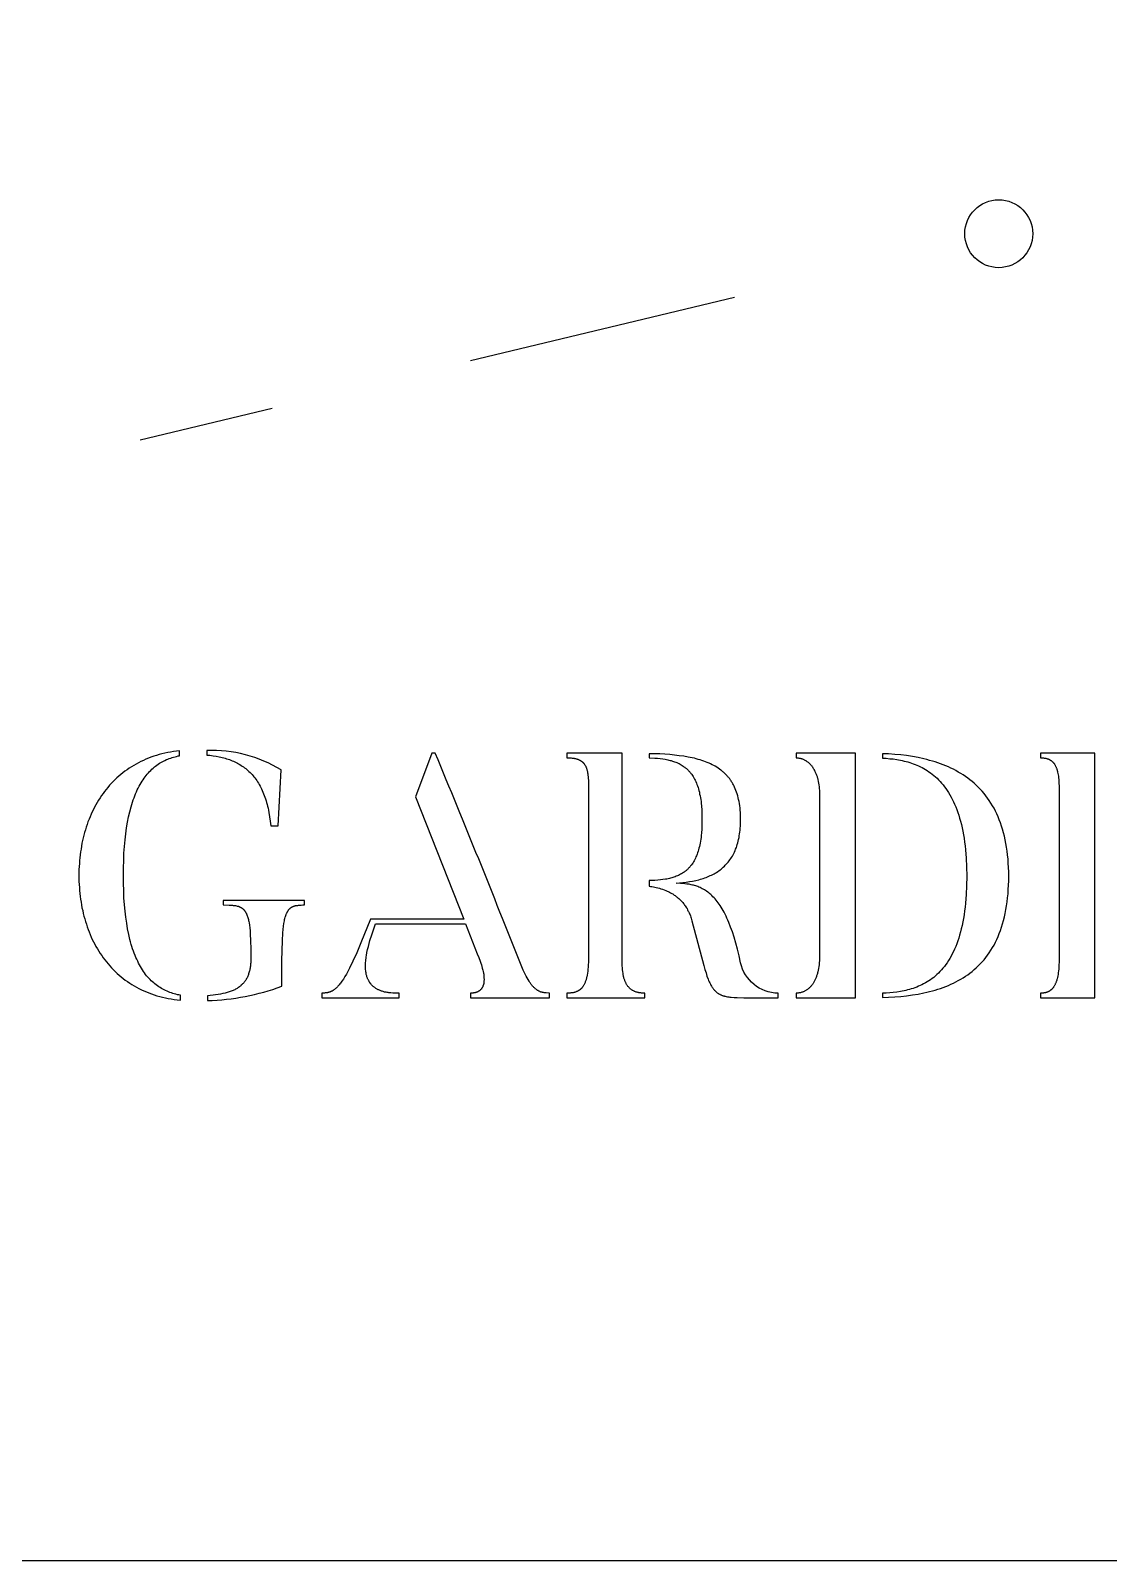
# Model space of a CAD drawing. Header units: millimetres. Extents: x 3735 to 5333, y 3252 to 4770.
# Drawn here: x 5144.1 to 5223.4, y 3251.8 to 3364.5 of the extents above; entities that cross this region are included whole.
import ezdxf

# ---------------------------------------------------------------- set-up
doc = ezdxf.new("R2010")
doc.units = ezdxf.units.MM
doc.layers.add('ext', color=18, linetype='Continuous', true_color=0x000000)
doc.layers.add('MASHARAB', color=6, linetype='Continuous', true_color=0xff00ff)

msp = doc.modelspace()

# ---------------------------------------------------------------- linework, layer by layer
at = {"layer": 'ext'}
msp.add_lwpolyline([(5333.06, 3736.8), (4465.06, 3736.8), (4465.06, 3251.8), (5333.06, 3251.8)], close=True, dxfattribs=at)
at = {"layer": 'MASHARAB'}
for p, q in [((5176.49, 3340.16), (5195.93, 3344.83)), ((5152.18, 3334.32), (5161.9, 3336.66))]:
    msp.add_line(p, q, dxfattribs=at)
for points in [[(5150.94, 3302.24), (5150.94, 3302.81), (5150.96, 3303.35), (5150.98, 3303.88), (5151.02, 3304.38), (5151.06, 3304.86), (5151.11, 3305.31), (5151.17, 3305.75), (5151.24, 3306.17), (5151.32, 3306.56), (5151.41, 3306.94), (5151.5, 3307.3), (5151.56, 3307.47), (5151.61, 3307.63), (5151.66, 3307.8), (5151.72, 3307.95), (5151.78, 3308.11), (5151.84, 3308.26), (5151.9, 3308.4), (5151.96, 3308.54), (5152.03, 3308.68), (5152.1, 3308.81), (5152.17, 3308.93), (5152.24, 3309.06), (5152.31, 3309.18), (5152.39, 3309.29), (5152.46, 3309.4), (5152.54, 3309.51), (5152.62, 3309.61), (5152.7, 3309.71), (5152.78, 3309.8), (5152.87, 3309.9), (5152.96, 3309.98), (5153.04, 3310.07), (5153.13, 3310.15), (5153.22, 3310.23), (5153.31, 3310.3), (5153.41, 3310.37), (5153.5, 3310.44), (5153.6, 3310.5), (5153.7, 3310.56), (5153.8, 3310.62), (5153.9, 3310.67), (5154, 3310.72), (5154.1, 3310.77), (5154.2, 3310.81), (5154.31, 3310.85), (5154.42, 3310.89), (5154.52, 3310.93), (5154.63, 3310.96), (5154.74, 3310.99), (5154.85, 3311.01), (5154.97, 3311.04), (5155.08, 3311.06), (5155.08, 3311.42), (5154.85, 3311.39), (5154.63, 3311.36), (5154.41, 3311.33), (5154.2, 3311.29), (5153.98, 3311.24), (5153.77, 3311.19), (5153.57, 3311.14), (5153.37, 3311.08), (5153.17, 3311.02), (5152.97, 3310.95), (5152.78, 3310.88), (5152.59, 3310.8), (5152.41, 3310.72), (5152.22, 3310.63), (5152.05, 3310.54), (5151.87, 3310.45), (5151.7, 3310.35), (5151.53, 3310.25), (5151.37, 3310.14), (5151.21, 3310.03), (5151.05, 3309.92), (5150.9, 3309.8), (5150.75, 3309.68), (5150.6, 3309.55), (5150.46, 3309.43), (5150.32, 3309.29), (5150.18, 3309.16), (5150.05, 3309.02), (5149.92, 3308.88), (5149.79, 3308.73), (5149.67, 3308.58), (5149.55, 3308.43), (5149.44, 3308.27), (5149.32, 3308.12), (5149.22, 3307.96), (5149.11, 3307.79), (5149.01, 3307.62), (5148.91, 3307.45), (5148.82, 3307.28), (5148.73, 3307.11), (5148.64, 3306.93), (5148.56, 3306.75), (5148.48, 3306.56), (5148.41, 3306.38), (5148.33, 3306.19), (5148.27, 3306), (5148.2, 3305.81), (5148.14, 3305.61), (5148.08, 3305.41), (5148.03, 3305.22), (5147.98, 3305.01), (5147.93, 3304.81), (5147.89, 3304.61), (5147.85, 3304.4), (5147.82, 3304.19), (5147.78, 3303.98), (5147.76, 3303.77), (5147.73, 3303.55), (5147.71, 3303.34), (5147.7, 3303.12), (5147.67, 3302.68), (5147.67, 3302.24), (5147.67, 3301.79), (5147.7, 3301.35), (5147.71, 3301.14), (5147.73, 3300.92), (5147.76, 3300.7), (5147.79, 3300.49), (5147.82, 3300.28), (5147.85, 3300.07), (5147.89, 3299.86), (5147.94, 3299.66), (5147.98, 3299.45), (5148.03, 3299.25), (5148.09, 3299.05), (5148.14, 3298.85), (5148.21, 3298.66), (5148.27, 3298.46), (5148.34, 3298.27), (5148.41, 3298.08), (5148.49, 3297.9), (5148.57, 3297.71), (5148.65, 3297.53), (5148.74, 3297.36), (5148.83, 3297.18), (5148.92, 3297.01), (5149.02, 3296.84), (5149.12, 3296.67), (5149.23, 3296.5), (5149.34, 3296.34), (5149.45, 3296.18), (5149.57, 3296.03), (5149.69, 3295.88), (5149.81, 3295.73), (5149.94, 3295.58), (5150.07, 3295.44), (5150.2, 3295.3), (5150.34, 3295.17), (5150.48, 3295.03), (5150.62, 3294.91), (5150.77, 3294.78), (5150.92, 3294.66), (5151.08, 3294.54), (5151.24, 3294.43), (5151.4, 3294.32), (5151.56, 3294.22), (5151.73, 3294.11), (5151.9, 3294.02), (5152.08, 3293.92), (5152.26, 3293.83), (5152.44, 3293.75), (5152.63, 3293.67), (5152.82, 3293.59), (5153.01, 3293.52), (5153.21, 3293.45), (5153.41, 3293.39), (5153.61, 3293.33), (5153.82, 3293.28), (5154.03, 3293.23), (5154.24, 3293.19), (5154.46, 3293.15), (5154.68, 3293.11), (5154.9, 3293.08), (5155.13, 3293.06), (5155.13, 3293.42), (5155.02, 3293.44), (5154.91, 3293.46), (5154.79, 3293.49), (5154.68, 3293.52), (5154.57, 3293.55), (5154.47, 3293.59), (5154.36, 3293.63), (5154.25, 3293.67), (5154.15, 3293.71), (5154.05, 3293.76), (5153.94, 3293.81), (5153.84, 3293.86), (5153.74, 3293.92), (5153.64, 3293.98), (5153.55, 3294.04), (5153.45, 3294.11), (5153.36, 3294.18), (5153.26, 3294.25), (5153.17, 3294.33), (5153.08, 3294.41), (5152.99, 3294.49), (5152.91, 3294.58), (5152.82, 3294.67), (5152.74, 3294.76), (5152.65, 3294.86), (5152.57, 3294.96), (5152.49, 3295.07), (5152.42, 3295.18), (5152.34, 3295.29), (5152.27, 3295.41), (5152.19, 3295.54), (5152.12, 3295.66), (5152.05, 3295.79), (5151.99, 3295.93), (5151.92, 3296.07), (5151.86, 3296.21), (5151.8, 3296.36), (5151.74, 3296.51), (5151.68, 3296.67), (5151.62, 3296.83), (5151.57, 3297), (5151.52, 3297.17), (5151.47, 3297.35), (5151.42, 3297.53), (5151.33, 3297.9), (5151.25, 3298.3), (5151.18, 3298.72), (5151.12, 3299.16), (5151.06, 3299.61), (5151.02, 3300.09), (5150.98, 3300.6), (5150.96, 3301.12), (5150.94, 3301.67)], [(5187.65, 3295.9), (5187.65, 3311.24), (5183.59, 3311.24), (5183.59, 3310.91), (5183.69, 3310.91), (5183.79, 3310.9), (5183.89, 3310.9), (5183.98, 3310.89), (5184.02, 3310.88), (5184.07, 3310.88), (5184.11, 3310.87), (5184.15, 3310.86), (5184.19, 3310.86), (5184.23, 3310.85), (5184.27, 3310.84), (5184.31, 3310.83), (5184.35, 3310.81), (5184.38, 3310.8), (5184.42, 3310.79), (5184.45, 3310.78), (5184.49, 3310.76), (5184.52, 3310.74), (5184.54, 3310.74), (5184.55, 3310.73), (5184.57, 3310.72), (5184.58, 3310.71), (5184.6, 3310.7), (5184.61, 3310.69), (5184.63, 3310.68), (5184.64, 3310.67), (5184.66, 3310.66), (5184.67, 3310.65), (5184.69, 3310.64), (5184.7, 3310.63), (5184.71, 3310.62), (5184.73, 3310.61), (5184.74, 3310.59), (5184.75, 3310.58), (5184.77, 3310.57), (5184.78, 3310.56), (5184.79, 3310.54), (5184.8, 3310.53), (5184.81, 3310.52), (5184.83, 3310.5), (5184.84, 3310.49), (5184.85, 3310.47), (5184.86, 3310.46), (5184.87, 3310.44), (5184.88, 3310.43), (5184.89, 3310.41), (5184.9, 3310.4), (5184.91, 3310.38), (5184.93, 3310.35), (5184.95, 3310.31), (5184.97, 3310.28), (5184.99, 3310.24), (5185, 3310.2), (5185.02, 3310.16), (5185.03, 3310.12), (5185.05, 3310.07), (5185.06, 3310.03), (5185.07, 3309.98), (5185.08, 3309.94), (5185.1, 3309.89), (5185.11, 3309.84), (5185.11, 3309.79), (5185.12, 3309.73), (5185.14, 3309.62), (5185.15, 3309.5), (5185.16, 3309.38), (5185.17, 3309.25), (5185.17, 3309.11), (5185.17, 3308.96), (5185.17, 3296.23), (5185.17, 3295.85), (5185.16, 3295.67), (5185.15, 3295.5), (5185.14, 3295.34), (5185.12, 3295.19), (5185.1, 3295.04), (5185.08, 3294.91), (5185.06, 3294.78), (5185.04, 3294.72), (5185.03, 3294.66), (5185.01, 3294.61), (5185, 3294.55), (5184.98, 3294.5), (5184.96, 3294.45), (5184.94, 3294.4), (5184.92, 3294.35), (5184.9, 3294.3), (5184.88, 3294.26), (5184.86, 3294.21), (5184.84, 3294.17), (5184.82, 3294.13), (5184.79, 3294.1), (5184.78, 3294.08), (5184.77, 3294.06), (5184.76, 3294.04), (5184.74, 3294.02), (5184.73, 3294.01), (5184.72, 3293.99), (5184.7, 3293.98), (5184.69, 3293.96), (5184.68, 3293.94), (5184.66, 3293.93), (5184.65, 3293.91), (5184.63, 3293.9), (5184.62, 3293.89), (5184.6, 3293.87), (5184.59, 3293.86), (5184.57, 3293.85), (5184.56, 3293.83), (5184.54, 3293.82), (5184.53, 3293.81), (5184.51, 3293.8), (5184.49, 3293.79), (5184.48, 3293.78), (5184.46, 3293.77), (5184.44, 3293.76), (5184.43, 3293.75), (5184.41, 3293.74), (5184.39, 3293.73), (5184.37, 3293.72), (5184.36, 3293.71), (5184.34, 3293.7), (5184.32, 3293.69), (5184.3, 3293.69), (5184.26, 3293.67), (5184.22, 3293.66), (5184.18, 3293.64), (5184.14, 3293.63), (5184.1, 3293.62), (5184.06, 3293.61), (5184.02, 3293.61), (5183.97, 3293.6), (5183.93, 3293.59), (5183.88, 3293.59), (5183.83, 3293.58), (5183.79, 3293.58), (5183.74, 3293.58), (5183.69, 3293.57), (5183.59, 3293.57), (5183.59, 3293.24), (5189.32, 3293.24), (5189.32, 3293.57), (5189.22, 3293.57), (5189.17, 3293.58), (5189.12, 3293.58), (5189.07, 3293.58), (5189.03, 3293.59), (5188.98, 3293.59), (5188.94, 3293.6), (5188.89, 3293.61), (5188.85, 3293.62), (5188.81, 3293.62), (5188.76, 3293.64), (5188.72, 3293.65), (5188.68, 3293.66), (5188.64, 3293.67), (5188.6, 3293.69), (5188.56, 3293.7), (5188.53, 3293.72), (5188.49, 3293.74), (5188.45, 3293.76), (5188.42, 3293.78), (5188.38, 3293.8), (5188.35, 3293.82), (5188.32, 3293.84), (5188.29, 3293.87), (5188.25, 3293.89), (5188.22, 3293.92), (5188.19, 3293.95), (5188.16, 3293.98), (5188.14, 3294.01), (5188.11, 3294.04), (5188.08, 3294.07), (5188.06, 3294.11), (5188.03, 3294.14), (5188.01, 3294.18), (5187.98, 3294.22), (5187.96, 3294.26), (5187.94, 3294.3), (5187.92, 3294.34), (5187.9, 3294.39), (5187.88, 3294.43), (5187.86, 3294.48), (5187.84, 3294.53), (5187.82, 3294.58), (5187.81, 3294.63), (5187.79, 3294.68), (5187.78, 3294.73), (5187.76, 3294.79), (5187.75, 3294.85), (5187.74, 3294.91), (5187.73, 3294.97), (5187.72, 3295.03), (5187.7, 3295.16), (5187.68, 3295.29), (5187.67, 3295.43), (5187.66, 3295.58), (5187.66, 3295.74)], [(5200.46, 3293.57), (5200.46, 3293.24), (5204.84, 3293.24), (5204.84, 3311.24), (5200.46, 3311.24), (5200.46, 3310.91), (5200.51, 3310.9), (5200.56, 3310.9), (5200.61, 3310.9), (5200.66, 3310.89), (5200.71, 3310.88), (5200.75, 3310.87), (5200.8, 3310.86), (5200.85, 3310.85), (5200.89, 3310.83), (5200.93, 3310.82), (5200.98, 3310.8), (5201.02, 3310.78), (5201.06, 3310.76), (5201.1, 3310.74), (5201.14, 3310.72), (5201.18, 3310.7), (5201.22, 3310.67), (5201.26, 3310.64), (5201.3, 3310.62), (5201.34, 3310.59), (5201.37, 3310.56), (5201.41, 3310.52), (5201.44, 3310.49), (5201.48, 3310.46), (5201.51, 3310.42), (5201.54, 3310.39), (5201.58, 3310.35), (5201.61, 3310.31), (5201.64, 3310.27), (5201.67, 3310.23), (5201.69, 3310.18), (5201.72, 3310.14), (5201.75, 3310.09), (5201.78, 3310.05), (5201.8, 3310), (5201.83, 3309.95), (5201.85, 3309.9), (5201.87, 3309.85), (5201.9, 3309.8), (5201.92, 3309.75), (5201.94, 3309.7), (5201.96, 3309.64), (5201.98, 3309.59), (5202, 3309.53), (5202.01, 3309.47), (5202.03, 3309.42), (5202.06, 3309.3), (5202.09, 3309.17), (5202.11, 3309.05), (5202.13, 3308.92), (5202.15, 3308.78), (5202.16, 3308.65), (5202.17, 3308.51), (5202.17, 3308.37), (5202.18, 3308.22), (5202.18, 3296.28), (5202.17, 3296.12), (5202.17, 3295.97), (5202.16, 3295.82), (5202.15, 3295.67), (5202.13, 3295.53), (5202.11, 3295.4), (5202.08, 3295.27), (5202.06, 3295.14), (5202.04, 3295.08), (5202.03, 3295.02), (5202.01, 3294.96), (5201.99, 3294.9), (5201.97, 3294.84), (5201.95, 3294.79), (5201.93, 3294.73), (5201.91, 3294.68), (5201.89, 3294.63), (5201.87, 3294.57), (5201.84, 3294.53), (5201.82, 3294.48), (5201.79, 3294.43), (5201.77, 3294.38), (5201.74, 3294.34), (5201.71, 3294.29), (5201.68, 3294.25), (5201.66, 3294.21), (5201.63, 3294.17), (5201.6, 3294.13), (5201.56, 3294.09), (5201.53, 3294.06), (5201.5, 3294.02), (5201.47, 3293.99), (5201.43, 3293.96), (5201.4, 3293.93), (5201.36, 3293.9), (5201.33, 3293.87), (5201.29, 3293.84), (5201.25, 3293.81), (5201.21, 3293.79), (5201.17, 3293.77), (5201.13, 3293.74), (5201.09, 3293.72), (5201.05, 3293.7), (5201.01, 3293.68), (5200.97, 3293.67), (5200.93, 3293.65), (5200.88, 3293.64), (5200.84, 3293.63), (5200.79, 3293.61), (5200.75, 3293.6), (5200.7, 3293.59), (5200.66, 3293.59), (5200.61, 3293.58), (5200.56, 3293.58), (5200.51, 3293.57)], [(5206.83, 3311.21), (5206.83, 3310.88), (5207.09, 3310.87), (5207.35, 3310.84), (5207.61, 3310.82), (5207.88, 3310.78), (5208.01, 3310.75), (5208.15, 3310.73), (5208.28, 3310.7), (5208.42, 3310.67), (5208.55, 3310.64), (5208.68, 3310.6), (5208.82, 3310.56), (5208.95, 3310.52), (5209.08, 3310.47), (5209.22, 3310.42), (5209.35, 3310.37), (5209.48, 3310.31), (5209.61, 3310.25), (5209.74, 3310.19), (5209.86, 3310.12), (5209.99, 3310.04), (5210.12, 3309.97), (5210.24, 3309.88), (5210.36, 3309.8), (5210.48, 3309.7), (5210.6, 3309.61), (5210.72, 3309.51), (5210.84, 3309.4), (5210.95, 3309.29), (5211.06, 3309.17), (5211.17, 3309.05), (5211.28, 3308.92), (5211.38, 3308.78), (5211.49, 3308.64), (5211.59, 3308.5), (5211.69, 3308.34), (5211.78, 3308.19), (5211.87, 3308.02), (5211.96, 3307.85), (5212.05, 3307.67), (5212.13, 3307.49), (5212.21, 3307.3), (5212.29, 3307.1), (5212.36, 3306.89), (5212.44, 3306.68), (5212.5, 3306.46), (5212.57, 3306.23), (5212.63, 3305.99), (5212.68, 3305.75), (5212.73, 3305.5), (5212.78, 3305.24), (5212.82, 3304.98), (5212.86, 3304.7), (5212.9, 3304.42), (5212.93, 3304.12), (5212.98, 3303.51), (5213.01, 3302.87), (5213.02, 3302.19), (5213.01, 3301.49), (5212.98, 3300.83), (5212.93, 3300.21), (5212.9, 3299.92), (5212.86, 3299.63), (5212.82, 3299.35), (5212.78, 3299.08), (5212.73, 3298.82), (5212.68, 3298.56), (5212.62, 3298.32), (5212.56, 3298.08), (5212.5, 3297.85), (5212.43, 3297.63), (5212.36, 3297.42), (5212.29, 3297.21), (5212.21, 3297.01), (5212.13, 3296.82), (5212.04, 3296.64), (5211.96, 3296.46), (5211.87, 3296.29), (5211.77, 3296.13), (5211.68, 3295.97), (5211.58, 3295.82), (5211.48, 3295.68), (5211.38, 3295.54), (5211.27, 3295.41), (5211.16, 3295.29), (5211.05, 3295.17), (5210.94, 3295.05), (5210.83, 3294.94), (5210.71, 3294.84), (5210.59, 3294.74), (5210.47, 3294.65), (5210.35, 3294.56), (5210.23, 3294.48), (5210.1, 3294.4), (5209.98, 3294.33), (5209.85, 3294.26), (5209.72, 3294.19), (5209.6, 3294.13), (5209.47, 3294.08), (5209.34, 3294.02), (5209.2, 3293.97), (5209.07, 3293.93), (5208.94, 3293.89), (5208.81, 3293.85), (5208.67, 3293.81), (5208.54, 3293.78), (5208.41, 3293.75), (5208.27, 3293.72), (5208.14, 3293.7), (5207.87, 3293.66), (5207.61, 3293.63), (5207.35, 3293.6), (5207.09, 3293.58), (5206.83, 3293.57), (5206.83, 3293.26), (5207.27, 3293.28), (5207.72, 3293.31), (5208.16, 3293.34), (5208.59, 3293.39), (5209.03, 3293.44), (5209.45, 3293.51), (5209.87, 3293.6), (5210.08, 3293.64), (5210.29, 3293.69), (5210.49, 3293.75), (5210.69, 3293.8), (5210.89, 3293.86), (5211.09, 3293.93), (5211.29, 3294), (5211.48, 3294.07), (5211.67, 3294.15), (5211.86, 3294.23), (5212.04, 3294.32), (5212.22, 3294.41), (5212.4, 3294.5), (5212.58, 3294.6), (5212.75, 3294.71), (5212.92, 3294.82), (5213.09, 3294.93), (5213.25, 3295.05), (5213.41, 3295.18), (5213.57, 3295.31), (5213.72, 3295.44), (5213.87, 3295.58), (5214.02, 3295.73), (5214.16, 3295.88), (5214.3, 3296.04), (5214.43, 3296.21), (5214.56, 3296.38), (5214.68, 3296.55), (5214.8, 3296.74), (5214.92, 3296.93), (5215.03, 3297.12), (5215.13, 3297.32), (5215.23, 3297.53), (5215.33, 3297.75), (5215.42, 3297.97), (5215.51, 3298.2), (5215.59, 3298.44), (5215.66, 3298.68), (5215.73, 3298.93), (5215.8, 3299.19), (5215.85, 3299.45), (5215.91, 3299.73), (5215.95, 3300.01), (5216, 3300.29), (5216.03, 3300.59), (5216.06, 3300.89), (5216.08, 3301.2), (5216.1, 3301.52), (5216.11, 3301.85), (5216.11, 3302.19), (5216.11, 3302.52), (5216.1, 3302.84), (5216.08, 3303.15), (5216.06, 3303.45), (5216.03, 3303.75), (5216, 3304.04), (5215.95, 3304.33), (5215.91, 3304.6), (5215.85, 3304.87), (5215.8, 3305.13), (5215.73, 3305.39), (5215.66, 3305.64), (5215.59, 3305.88), (5215.51, 3306.11), (5215.42, 3306.34), (5215.33, 3306.56), (5215.23, 3306.78), (5215.13, 3306.98), (5215.03, 3307.19), (5214.92, 3307.38), (5214.8, 3307.57), (5214.68, 3307.76), (5214.56, 3307.94), (5214.43, 3308.11), (5214.3, 3308.28), (5214.16, 3308.44), (5214.02, 3308.59), (5213.87, 3308.74), (5213.72, 3308.89), (5213.57, 3309.03), (5213.41, 3309.16), (5213.25, 3309.29), (5213.09, 3309.41), (5212.92, 3309.53), (5212.75, 3309.65), (5212.58, 3309.76), (5212.4, 3309.86), (5212.22, 3309.96), (5212.04, 3310.06), (5211.86, 3310.15), (5211.67, 3310.23), (5211.48, 3310.32), (5211.29, 3310.39), (5211.09, 3310.47), (5210.89, 3310.54), (5210.69, 3310.6), (5210.49, 3310.67), (5210.29, 3310.72), (5210.08, 3310.78), (5209.87, 3310.83), (5209.45, 3310.92), (5209.03, 3311), (5208.59, 3311.07), (5208.16, 3311.12), (5207.72, 3311.16), (5207.27, 3311.19)], [(5218.46, 3293.57), (5218.46, 3293.24), (5222.45, 3293.24), (5222.45, 3311.24), (5218.46, 3311.24), (5218.46, 3310.91), (5218.52, 3310.91), (5218.57, 3310.9), (5218.62, 3310.9), (5218.66, 3310.9), (5218.71, 3310.89), (5218.76, 3310.89), (5218.8, 3310.88), (5218.84, 3310.87), (5218.89, 3310.86), (5218.93, 3310.85), (5218.95, 3310.84), (5218.97, 3310.83), (5218.99, 3310.83), (5219.01, 3310.82), (5219.03, 3310.81), (5219.04, 3310.81), (5219.06, 3310.8), (5219.08, 3310.79), (5219.1, 3310.78), (5219.12, 3310.77), (5219.13, 3310.76), (5219.15, 3310.75), (5219.17, 3310.74), (5219.18, 3310.73), (5219.2, 3310.72), (5219.22, 3310.71), (5219.23, 3310.7), (5219.25, 3310.69), (5219.26, 3310.68), (5219.28, 3310.67), (5219.29, 3310.66), (5219.31, 3310.64), (5219.32, 3310.63), (5219.33, 3310.62), (5219.35, 3310.61), (5219.36, 3310.59), (5219.37, 3310.58), (5219.39, 3310.56), (5219.4, 3310.55), (5219.41, 3310.54), (5219.42, 3310.52), (5219.44, 3310.51), (5219.45, 3310.49), (5219.46, 3310.47), (5219.47, 3310.46), (5219.48, 3310.44), (5219.5, 3310.41), (5219.52, 3310.37), (5219.54, 3310.34), (5219.56, 3310.3), (5219.58, 3310.26), (5219.6, 3310.22), (5219.61, 3310.18), (5219.63, 3310.14), (5219.65, 3310.1), (5219.66, 3310.05), (5219.67, 3310.01), (5219.69, 3309.96), (5219.7, 3309.91), (5219.71, 3309.86), (5219.73, 3309.76), (5219.75, 3309.66), (5219.77, 3309.55), (5219.78, 3309.43), (5219.79, 3309.31), (5219.8, 3309.19), (5219.81, 3309.06), (5219.82, 3308.79), (5219.82, 3308.5), (5219.82, 3296.23), (5219.82, 3295.91), (5219.8, 3295.62), (5219.8, 3295.48), (5219.79, 3295.34), (5219.77, 3295.21), (5219.76, 3295.08), (5219.74, 3294.96), (5219.72, 3294.84), (5219.7, 3294.73), (5219.67, 3294.63), (5219.66, 3294.57), (5219.65, 3294.52), (5219.63, 3294.47), (5219.61, 3294.43), (5219.6, 3294.38), (5219.58, 3294.34), (5219.56, 3294.29), (5219.54, 3294.25), (5219.52, 3294.21), (5219.5, 3294.17), (5219.48, 3294.13), (5219.46, 3294.09), (5219.44, 3294.06), (5219.41, 3294.02), (5219.4, 3294), (5219.39, 3293.99), (5219.38, 3293.97), (5219.36, 3293.95), (5219.35, 3293.94), (5219.34, 3293.92), (5219.32, 3293.91), (5219.31, 3293.89), (5219.3, 3293.88), (5219.28, 3293.87), (5219.27, 3293.85), (5219.25, 3293.84), (5219.24, 3293.83), (5219.22, 3293.81), (5219.21, 3293.8), (5219.19, 3293.79), (5219.18, 3293.78), (5219.16, 3293.76), (5219.14, 3293.75), (5219.13, 3293.74), (5219.11, 3293.73), (5219.09, 3293.72), (5219.08, 3293.71), (5219.06, 3293.7), (5219.04, 3293.69), (5219.02, 3293.68), (5219.01, 3293.68), (5218.99, 3293.67), (5218.97, 3293.66), (5218.95, 3293.65), (5218.93, 3293.65), (5218.91, 3293.64), (5218.89, 3293.63), (5218.87, 3293.63), (5218.85, 3293.62), (5218.83, 3293.61), (5218.81, 3293.61), (5218.79, 3293.6), (5218.74, 3293.6), (5218.7, 3293.59), (5218.66, 3293.58), (5218.61, 3293.58), (5218.56, 3293.57), (5218.51, 3293.57)]]:
    msp.add_lwpolyline(points, close=True, dxfattribs=at)
for points in [[(5161.78, 3305.9), (5162.34, 3305.9), (5162.55, 3310.01, 0.149294), (5157.07, 3311.44), (5157.07, 3311.11), (5157.31, 3311.09), (5157.54, 3311.06), (5157.77, 3311.02), (5158, 3310.98), (5158.11, 3310.95), (5158.22, 3310.92), (5158.32, 3310.9), (5158.43, 3310.87), (5158.53, 3310.83), (5158.64, 3310.8), (5158.74, 3310.77), (5158.84, 3310.73), (5158.94, 3310.69), (5159.04, 3310.65), (5159.14, 3310.6), (5159.23, 3310.56), (5159.33, 3310.51), (5159.42, 3310.46), (5159.51, 3310.41), (5159.6, 3310.35), (5159.69, 3310.29), (5159.77, 3310.23), (5159.86, 3310.17), (5159.94, 3310.11), (5160.02, 3310.04), (5160.1, 3309.97), (5160.18, 3309.9), (5160.26, 3309.83), (5160.34, 3309.75), (5160.41, 3309.67), (5160.48, 3309.59), (5160.55, 3309.5), (5160.62, 3309.42), (5160.69, 3309.33), (5160.75, 3309.23), (5160.82, 3309.14), (5160.88, 3309.04), (5160.94, 3308.94), (5161, 3308.83), (5161.06, 3308.72), (5161.11, 3308.61), (5161.16, 3308.5), (5161.21, 3308.38), (5161.26, 3308.26), (5161.31, 3308.14), (5161.36, 3308.01), (5161.4, 3307.89), (5161.44, 3307.75), (5161.48, 3307.62), (5161.52, 3307.48), (5161.55, 3307.34), (5161.59, 3307.19), (5161.62, 3307.04), (5161.65, 3306.89), (5161.7, 3306.57), (5161.74, 3306.24)], [(5180.21, 3295.64, 0.004811), (5173.9, 3311.24), (5173.64, 3311.24), (5172.44, 3308.04), (5175.99, 3299.02), (5169.12, 3299.02), (5168.42, 3297.27), (5168.12, 3296.55), (5167.84, 3295.94), (5167.58, 3295.41), (5167.46, 3295.18), (5167.35, 3294.98), (5167.23, 3294.79), (5167.13, 3294.61), (5167.02, 3294.46), (5166.97, 3294.39), (5166.92, 3294.32), (5166.88, 3294.26), (5166.83, 3294.2), (5166.78, 3294.14), (5166.73, 3294.09), (5166.69, 3294.04), (5166.64, 3293.99), (5166.6, 3293.95), (5166.55, 3293.91), (5166.51, 3293.87), (5166.47, 3293.84), (5166.44, 3293.82), (5166.42, 3293.81), (5166.4, 3293.79), (5166.38, 3293.78), (5166.36, 3293.77), (5166.34, 3293.75), (5166.32, 3293.74), (5166.3, 3293.73), (5166.27, 3293.72), (5166.25, 3293.71), (5166.23, 3293.7), (5166.21, 3293.69), (5166.19, 3293.68), (5166.17, 3293.67), (5166.15, 3293.66), (5166.13, 3293.66), (5166.11, 3293.65), (5166.09, 3293.64), (5166.07, 3293.64), (5166.05, 3293.63), (5166, 3293.62), (5165.96, 3293.61), (5165.92, 3293.6), (5165.88, 3293.6), (5165.84, 3293.59), (5165.8, 3293.59), (5165.75, 3293.58), (5165.71, 3293.58), (5165.63, 3293.57), (5165.54, 3293.57), (5165.54, 3293.24), (5171.24, 3293.24), (5171.24, 3293.57), (5171.08, 3293.57), (5170.92, 3293.57), (5170.77, 3293.58), (5170.63, 3293.59), (5170.56, 3293.6), (5170.49, 3293.61), (5170.42, 3293.62), (5170.36, 3293.63), (5170.29, 3293.64), (5170.23, 3293.65), (5170.17, 3293.66), (5170.11, 3293.68), (5170.06, 3293.69), (5170, 3293.71), (5169.95, 3293.73), (5169.89, 3293.75), (5169.84, 3293.77), (5169.79, 3293.79), (5169.74, 3293.81), (5169.7, 3293.83), (5169.65, 3293.85), (5169.61, 3293.88), (5169.56, 3293.9), (5169.52, 3293.93), (5169.48, 3293.96), (5169.44, 3293.98), (5169.4, 3294.01), (5169.37, 3294.04), (5169.33, 3294.07), (5169.3, 3294.1), (5169.26, 3294.13), (5169.23, 3294.16), (5169.2, 3294.2), (5169.17, 3294.23), (5169.14, 3294.27), (5169.12, 3294.3), (5169.09, 3294.34), (5169.07, 3294.37), (5169.04, 3294.41), (5169.02, 3294.45), (5169, 3294.49), (5168.98, 3294.53), (5168.96, 3294.57), (5168.94, 3294.61), (5168.92, 3294.65), (5168.9, 3294.69), (5168.89, 3294.73), (5168.87, 3294.77), (5168.86, 3294.82), (5168.85, 3294.86), (5168.84, 3294.9), (5168.82, 3294.95), (5168.81, 3294.99), (5168.81, 3295.04), (5168.8, 3295.09), (5168.79, 3295.13), (5168.78, 3295.18), (5168.78, 3295.23), (5168.77, 3295.32), (5168.76, 3295.42), (5168.76, 3295.52), (5168.76, 3295.62), (5168.76, 3295.72), (5168.77, 3295.83), (5168.78, 3295.93), (5168.79, 3296.04), (5168.8, 3296.14), (5168.81, 3296.25), (5168.83, 3296.36), (5168.87, 3296.57), (5168.92, 3296.79), (5168.97, 3297.01), (5169.03, 3297.23), (5169.09, 3297.45), (5169.22, 3297.87), (5169.5, 3298.69), (5176.12, 3298.69), (5176.99, 3296.46), (5177.1, 3296.19), (5177.2, 3295.93), (5177.25, 3295.79), (5177.29, 3295.66), (5177.33, 3295.53), (5177.36, 3295.41), (5177.4, 3295.28), (5177.42, 3295.16), (5177.45, 3295.04), (5177.46, 3294.98), (5177.46, 3294.92), (5177.47, 3294.86), (5177.48, 3294.8), (5177.48, 3294.75), (5177.48, 3294.69), (5177.49, 3294.64), (5177.49, 3294.58), (5177.49, 3294.53), (5177.48, 3294.48), (5177.48, 3294.43), (5177.48, 3294.38), (5177.47, 3294.33), (5177.46, 3294.31), (5177.46, 3294.28), (5177.46, 3294.26), (5177.45, 3294.24), (5177.44, 3294.22), (5177.44, 3294.19), (5177.43, 3294.17), (5177.43, 3294.15), (5177.42, 3294.13), (5177.41, 3294.11), (5177.4, 3294.09), (5177.39, 3294.07), (5177.39, 3294.05), (5177.38, 3294.03), (5177.37, 3294.01), (5177.36, 3293.99), (5177.35, 3293.97), (5177.33, 3293.95), (5177.32, 3293.94), (5177.31, 3293.92), (5177.3, 3293.9), (5177.29, 3293.88), (5177.27, 3293.87), (5177.26, 3293.85), (5177.24, 3293.84), (5177.23, 3293.82), (5177.21, 3293.81), (5177.2, 3293.79), (5177.18, 3293.78), (5177.17, 3293.77), (5177.15, 3293.75), (5177.13, 3293.74), (5177.11, 3293.73), (5177.09, 3293.72), (5177.07, 3293.7), (5177.05, 3293.69), (5177.03, 3293.68), (5177.01, 3293.67), (5176.99, 3293.66), (5176.97, 3293.65), (5176.95, 3293.65), (5176.92, 3293.64), (5176.9, 3293.63), (5176.88, 3293.62), (5176.85, 3293.62), (5176.83, 3293.61), (5176.8, 3293.6), (5176.77, 3293.6), (5176.75, 3293.59), (5176.72, 3293.59), (5176.69, 3293.58), (5176.66, 3293.58), (5176.63, 3293.58), (5176.61, 3293.58), (5176.57, 3293.57), (5176.54, 3293.57), (5176.48, 3293.57), (5176.48, 3293.24), (5182.31, 3293.24), (5182.31, 3293.57), (5182.05, 3293.59), (5181.99, 3293.6), (5181.92, 3293.61), (5181.86, 3293.62), (5181.83, 3293.62), (5181.8, 3293.63), (5181.77, 3293.64), (5181.74, 3293.64), (5181.71, 3293.65), (5181.68, 3293.66), (5181.65, 3293.67), (5181.62, 3293.68), (5181.59, 3293.7), (5181.55, 3293.71), (5181.52, 3293.72), (5181.49, 3293.74), (5181.46, 3293.76), (5181.43, 3293.77), (5181.4, 3293.79), (5181.37, 3293.81), (5181.34, 3293.84), (5181.31, 3293.86), (5181.28, 3293.88), (5181.25, 3293.91), (5181.22, 3293.94), (5181.19, 3293.97), (5181.15, 3294), (5181.12, 3294.03), (5181.09, 3294.07), (5181.06, 3294.1), (5181.03, 3294.14), (5180.99, 3294.18), (5180.96, 3294.22), (5180.93, 3294.27), (5180.9, 3294.31), (5180.86, 3294.36), (5180.8, 3294.46), (5180.73, 3294.58), (5180.66, 3294.7), (5180.59, 3294.83), (5180.52, 3294.97), (5180.44, 3295.12), (5180.37, 3295.28)], [(5196.37, 3295.82), (5196.26, 3296.33), (5196.14, 3296.81), (5196.02, 3297.26), (5195.9, 3297.69), (5195.77, 3298.08), (5195.64, 3298.44), (5195.51, 3298.78), (5195.44, 3298.94), (5195.37, 3299.1), (5195.3, 3299.25), (5195.23, 3299.39), (5195.16, 3299.53), (5195.09, 3299.66), (5195.02, 3299.78), (5194.94, 3299.9), (5194.87, 3300.02), (5194.8, 3300.13), (5194.72, 3300.23), (5194.65, 3300.33), (5194.57, 3300.42), (5194.49, 3300.51), (5194.42, 3300.6), (5194.34, 3300.68), (5194.26, 3300.76), (5194.19, 3300.83), (5194.11, 3300.9), (5194.03, 3300.96), (5193.95, 3301.02), (5193.87, 3301.08), (5193.79, 3301.13), (5193.71, 3301.18), (5193.63, 3301.23), (5193.55, 3301.27), (5193.47, 3301.31), (5193.39, 3301.35), (5193.31, 3301.39), (5193.23, 3301.42), (5193.15, 3301.45), (5193.07, 3301.47), (5192.99, 3301.5), (5192.91, 3301.52), (5192.83, 3301.54), (5192.74, 3301.56), (5192.66, 3301.58), (5192.58, 3301.59), (5192.5, 3301.6), (5192.42, 3301.61), (5192.26, 3301.63), (5192.1, 3301.65), (5191.94, 3301.66), (5191.62, 3301.68), (5191.87, 3301.7), (5192.12, 3301.72), (5192.37, 3301.75), (5192.61, 3301.79), (5192.84, 3301.83), (5193.07, 3301.88), (5193.3, 3301.93), (5193.41, 3301.96), (5193.51, 3301.99), (5193.62, 3302.03), (5193.73, 3302.06), (5193.83, 3302.1), (5193.93, 3302.14), (5194.03, 3302.18), (5194.13, 3302.23), (5194.23, 3302.27), (5194.32, 3302.32), (5194.42, 3302.37), (5194.51, 3302.42), (5194.6, 3302.47), (5194.69, 3302.53), (5194.77, 3302.59), (5194.86, 3302.65), (5194.94, 3302.71), (5195.02, 3302.78), (5195.1, 3302.85), (5195.18, 3302.92), (5195.25, 3302.99), (5195.32, 3303.07), (5195.39, 3303.14), (5195.46, 3303.23), (5195.53, 3303.31), (5195.59, 3303.39), (5195.65, 3303.48), (5195.71, 3303.57), (5195.77, 3303.67), (5195.82, 3303.77), (5195.87, 3303.87), (5195.92, 3303.97), (5195.97, 3304.07), (5196.01, 3304.18), (5196.06, 3304.29), (5196.1, 3304.41), (5196.13, 3304.53), (5196.17, 3304.65), (5196.2, 3304.77), (5196.23, 3304.9), (5196.26, 3305.03), (5196.28, 3305.16), (5196.3, 3305.3), (5196.32, 3305.44), (5196.34, 3305.58), (5196.35, 3305.73), (5196.36, 3305.88), (5196.37, 3306.04), (5196.37, 3306.19), (5196.37, 3306.36), (5196.37, 3306.54), (5196.37, 3306.71), (5196.36, 3306.89), (5196.34, 3307.05), (5196.33, 3307.22), (5196.31, 3307.38), (5196.29, 3307.53), (5196.26, 3307.68), (5196.23, 3307.83), (5196.2, 3307.97), (5196.16, 3308.11), (5196.12, 3308.25), (5196.08, 3308.38), (5196.03, 3308.51), (5195.98, 3308.63), (5195.93, 3308.75), (5195.9, 3308.81), (5195.87, 3308.87), (5195.84, 3308.92), (5195.81, 3308.98), (5195.78, 3309.04), (5195.75, 3309.09), (5195.71, 3309.14), (5195.68, 3309.2), (5195.64, 3309.25), (5195.61, 3309.3), (5195.57, 3309.35), (5195.53, 3309.4), (5195.5, 3309.45), (5195.46, 3309.49), (5195.42, 3309.54), (5195.38, 3309.59), (5195.34, 3309.63), (5195.29, 3309.67), (5195.25, 3309.72), (5195.21, 3309.76), (5195.16, 3309.8), (5195.12, 3309.84), (5195.07, 3309.88), (5195.02, 3309.92), (5194.98, 3309.96), (5194.93, 3310), (5194.83, 3310.07), (5194.73, 3310.15), (5194.62, 3310.21), (5194.51, 3310.28), (5194.4, 3310.34), (5194.29, 3310.4), (5194.17, 3310.46), (5194.05, 3310.51), (5193.92, 3310.57), (5193.79, 3310.62), (5193.66, 3310.66), (5193.53, 3310.71), (5193.39, 3310.75), (5193.25, 3310.79), (5193.11, 3310.83), (5192.97, 3310.87), (5192.82, 3310.9), (5192.51, 3310.96), (5192.19, 3311.02), (5191.86, 3311.06), (5191.52, 3311.1), (5191.17, 3311.14), (5190.43, 3311.19), (5189.65, 3311.21), (5189.65, 3310.91), (5190.05, 3310.89), (5190.25, 3310.87), (5190.45, 3310.85), (5190.64, 3310.83), (5190.82, 3310.8), (5190.91, 3310.78), (5191.01, 3310.76), (5191.09, 3310.74), (5191.18, 3310.72), (5191.27, 3310.7), (5191.36, 3310.67), (5191.44, 3310.64), (5191.52, 3310.62), (5191.61, 3310.58), (5191.69, 3310.55), (5191.77, 3310.52), (5191.84, 3310.48), (5191.92, 3310.44), (5192, 3310.4), (5192.07, 3310.35), (5192.14, 3310.3), (5192.21, 3310.25), (5192.25, 3310.23), (5192.28, 3310.2), (5192.32, 3310.17), (5192.35, 3310.15), (5192.38, 3310.12), (5192.42, 3310.09), (5192.45, 3310.06), (5192.48, 3310.03), (5192.51, 3310), (5192.54, 3309.96), (5192.57, 3309.93), (5192.6, 3309.9), (5192.63, 3309.86), (5192.66, 3309.83), (5192.69, 3309.79), (5192.72, 3309.76), (5192.75, 3309.72), (5192.78, 3309.68), (5192.83, 3309.6), (5192.88, 3309.52), (5192.94, 3309.43), (5192.98, 3309.34), (5193.03, 3309.25), (5193.08, 3309.15), (5193.12, 3309.05), (5193.16, 3308.95), (5193.2, 3308.84), (5193.24, 3308.73), (5193.27, 3308.61), (5193.3, 3308.49), (5193.34, 3308.37), (5193.36, 3308.24), (5193.39, 3308.11), (5193.42, 3307.97), (5193.44, 3307.83), (5193.46, 3307.69), (5193.48, 3307.54), (5193.49, 3307.38), (5193.51, 3307.06), (5193.53, 3306.72), (5193.53, 3306.36), (5193.53, 3306), (5193.52, 3305.67), (5193.49, 3305.35), (5193.48, 3305.2), (5193.46, 3305.05), (5193.44, 3304.91), (5193.42, 3304.77), (5193.4, 3304.63), (5193.37, 3304.5), (5193.34, 3304.38), (5193.31, 3304.26), (5193.28, 3304.14), (5193.25, 3304.02), (5193.21, 3303.91), (5193.17, 3303.81), (5193.13, 3303.7), (5193.09, 3303.61), (5193.05, 3303.51), (5193, 3303.42), (5192.95, 3303.33), (5192.9, 3303.24), (5192.85, 3303.16), (5192.8, 3303.08), (5192.77, 3303.05), (5192.75, 3303.01), (5192.72, 3302.97), (5192.69, 3302.94), (5192.66, 3302.9), (5192.63, 3302.87), (5192.6, 3302.83), (5192.57, 3302.8), (5192.54, 3302.77), (5192.51, 3302.74), (5192.48, 3302.71), (5192.44, 3302.68), (5192.41, 3302.65), (5192.38, 3302.62), (5192.35, 3302.59), (5192.31, 3302.56), (5192.28, 3302.54), (5192.24, 3302.51), (5192.21, 3302.49), (5192.17, 3302.46), (5192.1, 3302.42), (5192.03, 3302.37), (5191.95, 3302.33), (5191.88, 3302.29), (5191.8, 3302.25), (5191.72, 3302.22), (5191.64, 3302.18), (5191.56, 3302.15), (5191.47, 3302.12), (5191.39, 3302.09), (5191.3, 3302.07), (5191.22, 3302.04), (5191.13, 3302.02), (5191.04, 3302), (5190.94, 3301.98), (5190.85, 3301.97), (5190.66, 3301.94), (5190.47, 3301.91), (5190.27, 3301.89), (5190.07, 3301.88), (5189.65, 3301.86), (5189.65, 3301.45), (5189.75, 3301.43), (5189.85, 3301.42), (5189.96, 3301.4), (5190.06, 3301.38), (5190.17, 3301.36), (5190.29, 3301.33), (5190.4, 3301.3), (5190.51, 3301.27), (5190.63, 3301.23), (5190.74, 3301.19), (5190.86, 3301.14), (5190.98, 3301.09), (5191.04, 3301.06), (5191.09, 3301.03), (5191.15, 3301.01), (5191.21, 3300.97), (5191.26, 3300.94), (5191.32, 3300.91), (5191.38, 3300.88), (5191.43, 3300.84), (5191.49, 3300.8), (5191.55, 3300.76), (5191.6, 3300.72), (5191.66, 3300.68), (5191.71, 3300.64), (5191.76, 3300.59), (5191.82, 3300.55), (5191.87, 3300.5), (5191.92, 3300.45), (5191.97, 3300.4), (5192.02, 3300.35), (5192.07, 3300.29), (5192.12, 3300.24), (5192.16, 3300.18), (5192.21, 3300.12), (5192.25, 3300.06), (5192.3, 3300), (5192.34, 3299.93), (5192.38, 3299.86), (5192.43, 3299.8), (5192.47, 3299.72), (5192.5, 3299.65), (5192.54, 3299.58), (5192.58, 3299.5), (5192.61, 3299.42), (5192.65, 3299.34), (5192.68, 3299.26), (5192.71, 3299.17), (5192.74, 3299.09), (5192.77, 3299), (5192.79, 3298.91), (5193.66, 3295.6), (5193.75, 3295.32), (5193.83, 3295.06), (5193.9, 3294.83), (5193.98, 3294.61), (5194.02, 3294.51), (5194.06, 3294.42), (5194.11, 3294.33), (5194.15, 3294.24), (5194.19, 3294.16), (5194.23, 3294.09), (5194.26, 3294.05), (5194.28, 3294.01), (5194.3, 3293.98), (5194.32, 3293.95), (5194.35, 3293.91), (5194.37, 3293.88), (5194.4, 3293.85), (5194.42, 3293.82), (5194.44, 3293.79), (5194.47, 3293.77), (5194.5, 3293.74), (5194.52, 3293.71), (5194.55, 3293.69), (5194.58, 3293.67), (5194.6, 3293.64), (5194.63, 3293.62), (5194.66, 3293.6), (5194.69, 3293.58), (5194.72, 3293.56), (5194.75, 3293.54), (5194.78, 3293.52), (5194.81, 3293.5), (5194.84, 3293.49), (5194.88, 3293.47), (5194.91, 3293.46), (5194.94, 3293.44), (5194.98, 3293.43), (5195.01, 3293.41), (5195.05, 3293.4), (5195.09, 3293.39), (5195.12, 3293.38), (5195.16, 3293.37), (5195.2, 3293.36), (5195.24, 3293.35), (5195.32, 3293.33), (5195.41, 3293.31), (5195.5, 3293.3), (5195.59, 3293.29), (5195.69, 3293.28), (5195.89, 3293.26), (5196.12, 3293.25), (5196.61, 3293.24), (5197.19, 3293.24), (5199.13, 3293.24), (5199.13, 3293.57, -0.345161)], [(5164.28, 3300.07), (5164.28, 3300.4), (5158.28, 3300.4), (5158.28, 3300.07), (5158.72, 3300.06), (5158.85, 3300.06), (5158.97, 3300.05), (5159.03, 3300.04), (5159.09, 3300.03), (5159.15, 3300.03), (5159.2, 3300.02), (5159.26, 3300.01), (5159.31, 3299.99), (5159.33, 3299.99), (5159.36, 3299.98), (5159.38, 3299.97), (5159.41, 3299.97), (5159.43, 3299.96), (5159.45, 3299.95), (5159.48, 3299.94), (5159.5, 3299.93), (5159.52, 3299.92), (5159.54, 3299.91), (5159.56, 3299.9), (5159.58, 3299.89), (5159.6, 3299.88), (5159.63, 3299.87), (5159.65, 3299.85), (5159.66, 3299.84), (5159.68, 3299.83), (5159.7, 3299.81), (5159.72, 3299.8), (5159.74, 3299.78), (5159.76, 3299.77), (5159.77, 3299.75), (5159.79, 3299.73), (5159.81, 3299.71), (5159.83, 3299.7), (5159.84, 3299.68), (5159.86, 3299.66), (5159.87, 3299.64), (5159.89, 3299.62), (5159.9, 3299.59), (5159.92, 3299.57), (5159.93, 3299.55), (5159.95, 3299.52), (5159.96, 3299.5), (5159.97, 3299.47), (5159.99, 3299.45), (5160, 3299.42), (5160.01, 3299.4), (5160.02, 3299.37), (5160.03, 3299.34), (5160.06, 3299.28), (5160.08, 3299.21), (5160.1, 3299.15), (5160.12, 3299.08), (5160.14, 3299), (5160.16, 3298.93), (5160.17, 3298.85), (5160.19, 3298.76), (5160.21, 3298.58), (5160.24, 3298.38), (5160.26, 3298.17), (5160.28, 3297.94), (5160.3, 3297.42), (5160.32, 3296.83), (5160.32, 3296.15), (5160.32, 3295.98), (5160.31, 3295.81), (5160.3, 3295.73), (5160.3, 3295.65), (5160.29, 3295.57), (5160.28, 3295.5), (5160.27, 3295.42), (5160.25, 3295.35), (5160.24, 3295.28), (5160.22, 3295.21), (5160.2, 3295.14), (5160.18, 3295.07), (5160.16, 3295.01), (5160.14, 3294.95), (5160.12, 3294.88), (5160.09, 3294.82), (5160.07, 3294.76), (5160.04, 3294.71), (5160.01, 3294.65), (5159.98, 3294.59), (5159.94, 3294.54), (5159.91, 3294.49), (5159.87, 3294.44), (5159.84, 3294.39), (5159.8, 3294.34), (5159.76, 3294.29), (5159.71, 3294.25), (5159.67, 3294.21), (5159.62, 3294.16), (5159.58, 3294.12), (5159.53, 3294.08), (5159.48, 3294.04), (5159.42, 3294), (5159.37, 3293.97), (5159.31, 3293.93), (5159.26, 3293.9), (5159.2, 3293.87), (5159.14, 3293.83), (5159.07, 3293.8), (5159.01, 3293.78), (5158.94, 3293.75), (5158.87, 3293.72), (5158.81, 3293.69), (5158.73, 3293.67), (5158.66, 3293.65), (5158.58, 3293.62), (5158.51, 3293.6), (5158.43, 3293.58), (5158.27, 3293.54), (5158.09, 3293.51), (5157.92, 3293.48), (5157.73, 3293.45), (5157.54, 3293.43), (5157.33, 3293.41), (5157.13, 3293.39), (5157.13, 3293.03, 0.080354), (5162.6, 3294.08), (5162.61, 3295.99), (5162.65, 3297.44), (5162.68, 3298.02), (5162.71, 3298.27), (5162.73, 3298.5), (5162.76, 3298.71), (5162.78, 3298.81), (5162.8, 3298.91), (5162.81, 3298.99), (5162.83, 3299.08), (5162.85, 3299.16), (5162.88, 3299.23), (5162.9, 3299.3), (5162.92, 3299.37), (5162.93, 3299.4), (5162.95, 3299.43), (5162.96, 3299.46), (5162.97, 3299.49), (5162.99, 3299.52), (5163, 3299.55), (5163.01, 3299.57), (5163.03, 3299.6), (5163.04, 3299.62), (5163.06, 3299.65), (5163.07, 3299.67), (5163.09, 3299.69), (5163.1, 3299.71), (5163.12, 3299.73), (5163.14, 3299.75), (5163.15, 3299.77), (5163.17, 3299.79), (5163.19, 3299.8), (5163.21, 3299.82), (5163.22, 3299.84), (5163.24, 3299.85), (5163.26, 3299.87), (5163.28, 3299.88), (5163.3, 3299.89), (5163.32, 3299.91), (5163.34, 3299.92), (5163.36, 3299.93), (5163.38, 3299.94), (5163.41, 3299.95), (5163.43, 3299.96), (5163.45, 3299.97), (5163.47, 3299.98), (5163.5, 3299.99), (5163.52, 3299.99), (5163.54, 3300), (5163.57, 3300.01), (5163.59, 3300.01), (5163.62, 3300.02), (5163.64, 3300.02), (5163.67, 3300.03), (5163.72, 3300.04), (5163.78, 3300.04), (5163.84, 3300.05), (5163.89, 3300.06), (5164.02, 3300.06), (5164.15, 3300.07)]]:
    msp.add_lwpolyline(points, format="xyb", close=True, dxfattribs=at)
msp.add_circle((5215.38, 3349.5), 2.5, dxfattribs=at)

doc.saveas('drawing.dxf')
